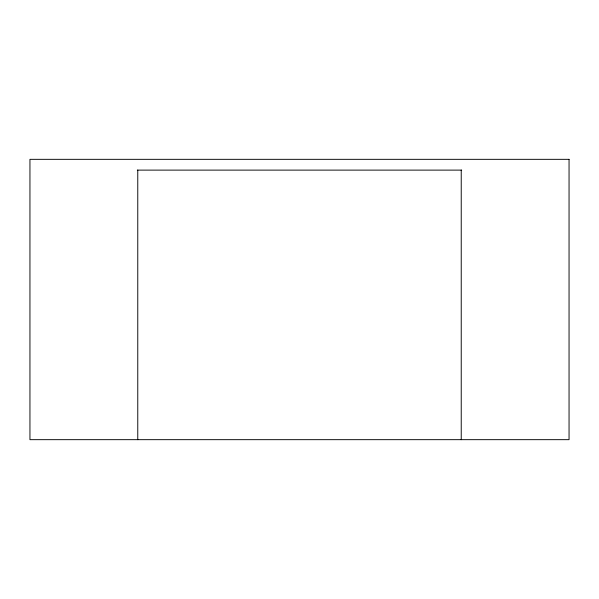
<?xml version="1.0" encoding="UTF-8"?>
<svg xmlns="http://www.w3.org/2000/svg" width="599" height="599" viewBox="0 0 599 599"><rect width="100%" height="100%" fill="white"/><g stroke="black" fill="none" stroke-linecap="round" stroke-linejoin="round"><path stroke-width="0.9" d="M137.306 170.116L461.694 170.116M461.23 170.116L461.23 439.666M137.77 170.116L137.77 439.666M569.05 159.334L29.95 159.334L29.95 439.666L569.05 439.666L569.05 159.334"/></g></svg>
